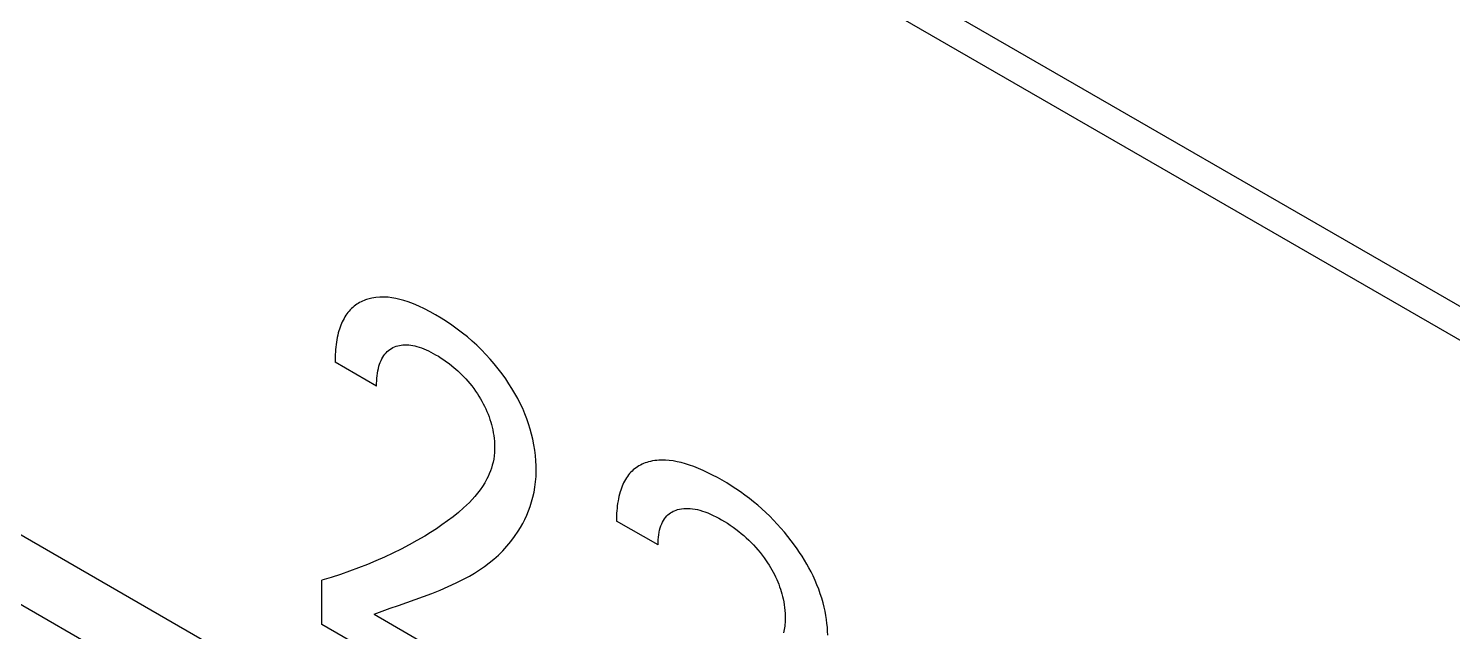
# Model space of a CAD drawing. Extents: x 0 to 420, y 0 to 297.
# Drawn here: x 178.99 to 185.9, y 139.31 to 142.23 of the extents above; entities that cross this region are included whole.
import ezdxf

# ---------------------------------------------------------------- set-up
doc = ezdxf.new("R2010")
doc.units = 0
doc.header["$LTSCALE"] = 23.1
doc.layers.add('40000_ISO', color=7, linetype='CONTINUOUS')

msp = doc.modelspace()

# ---------------------------------------------------------------- linework, layer by layer
at = {"layer": '40000_ISO', "color": 7, "linetype": 'CONTINUOUS'}
for p, q in [((192.4672, 137.1146), (169.274, 150.5049)), ((169.1326, 150.4232), (192.4672, 136.9513)), ((164.8545, 147.9124), (213.9987, 119.5397)), ((165.0612, 147.4549), (214.2058, 119.0819)), ((180.5869, 140.8996), (180.58, 140.8952)), ((180.5939, 140.9037), (180.5869, 140.8996)), ((180.6011, 140.9075), (180.5939, 140.9037)), ((180.6085, 140.911), (180.6011, 140.9075)), ((180.616, 140.9142), (180.6085, 140.911)), ((180.622, 140.9165), (180.616, 140.9142)), ((180.628, 140.9186), (180.622, 140.9165)), ((180.6341, 140.9205), (180.628, 140.9186)), ((180.653, 140.9253), (180.6341, 140.9205)), ((180.6725, 140.9285), (180.653, 140.9253)), ((180.6927, 140.9301), (180.6725, 140.9285)), ((180.7134, 140.9301), (180.6927, 140.9301)), ((180.732, 140.9289), (180.7134, 140.9301)), ((180.7509, 140.9265), (180.732, 140.9289)), ((180.7702, 140.923), (180.7509, 140.9265)), ((180.7896, 140.9185), (180.7702, 140.923)), ((180.8093, 140.913), (180.7896, 140.9185)), ((180.8292, 140.9065), (180.8093, 140.913)), ((180.8558, 140.8966), (180.8292, 140.9065)), ((180.5227, 140.8344), (180.5183, 140.8267)), ((180.5275, 140.8419), (180.5227, 140.8344)), ((180.5324, 140.849), (180.5275, 140.8419)), ((180.5376, 140.8559), (180.5324, 140.849)), ((180.543, 140.8624), (180.5376, 140.8559)), ((180.5487, 140.8686), (180.543, 140.8624)), ((180.5545, 140.8745), (180.5487, 140.8686)), ((180.5606, 140.8801), (180.5545, 140.8745)), ((180.5669, 140.8855), (180.5606, 140.8801)), ((180.5734, 140.8905), (180.5669, 140.8855)), ((180.58, 140.8952), (180.5734, 140.8905)), ((180.8825, 140.8852), (180.8558, 140.8966)), ((180.9094, 140.8725), (180.8825, 140.8852)), ((180.9363, 140.8586), (180.9094, 140.8725)), ((180.9633, 140.8435), (180.9363, 140.8586)), ((180.9896, 140.8279), (180.9633, 140.8435)), ((180.4933, 140.7654), (180.4906, 140.7558)), ((180.4962, 140.7749), (180.4933, 140.7654)), ((180.4993, 140.7841), (180.4962, 140.7749)), ((180.5026, 140.7931), (180.4993, 140.7841)), ((180.5062, 140.8019), (180.5026, 140.7931)), ((180.51, 140.8104), (180.5062, 140.8019)), ((180.514, 140.8187), (180.51, 140.8104)), ((180.5183, 140.8267), (180.514, 140.8187)), ((181.0159, 140.8113), (180.9896, 140.8279)), ((181.0422, 140.7937), (181.0159, 140.8113)), ((181.0683, 140.775), (181.0422, 140.7937)), ((181.0943, 140.7552), (181.0683, 140.775)), ((180.4797, 140.6995), (180.4783, 140.6876)), ((180.4814, 140.7111), (180.4797, 140.6995)), ((180.4833, 140.7226), (180.4814, 140.7111)), ((180.4855, 140.7339), (180.4833, 140.7226)), ((180.4879, 140.7449), (180.4855, 140.7339)), ((180.4906, 140.7558), (180.4879, 140.7449)), ((180.7631, 140.6882), (180.7709, 140.6913)), ((180.7709, 140.6913), (180.779, 140.6938)), ((180.779, 140.6938), (180.7873, 140.6957)), ((180.7873, 140.6957), (180.7959, 140.6972)), ((180.7959, 140.6972), (180.8047, 140.6981)), ((180.8047, 140.6981), (180.8136, 140.6985)), ((180.8136, 140.6985), (180.8231, 140.6984)), ((180.8231, 140.6984), (180.8327, 140.6978)), ((180.8327, 140.6978), (180.8425, 140.6966)), ((180.8425, 140.6966), (180.8524, 140.6949)), ((180.8524, 140.6949), (180.8625, 140.6927)), ((180.8625, 140.6927), (180.8727, 140.6901)), ((180.8727, 140.6901), (180.8829, 140.687)), ((181.1175, 140.7364), (181.0943, 140.7552)), ((181.1406, 140.7166), (181.1175, 140.7364)), ((181.1633, 140.6959), (181.1406, 140.7166)), ((181.1858, 140.6742), (181.1633, 140.6959)), ((180.4751, 140.6388), (180.4749, 140.6263)), ((180.4749, 140.6263), (180.4749, 140.6137)), ((180.4755, 140.6512), (180.4751, 140.6388)), ((180.4762, 140.6635), (180.4755, 140.6512)), ((180.4771, 140.6757), (180.4762, 140.6635)), ((180.4783, 140.6876), (180.4771, 140.6757)), ((180.6944, 140.6129), (180.6981, 140.6219)), ((180.6981, 140.6219), (180.7022, 140.6305)), ((180.7022, 140.6305), (180.7068, 140.6386)), ((180.7068, 140.6386), (180.7117, 140.6462)), ((180.7117, 140.6462), (180.7169, 140.6532)), ((180.7169, 140.6532), (180.7225, 140.6597)), ((180.7225, 140.6597), (180.7284, 140.6657)), ((180.7284, 140.6657), (180.7347, 140.6712)), ((180.7347, 140.6712), (180.7413, 140.6762)), ((180.7413, 140.6762), (180.7483, 140.6807)), ((180.7483, 140.6807), (180.7555, 140.6847)), ((180.7555, 140.6847), (180.7631, 140.6882)), ((180.8829, 140.687), (180.8942, 140.6831)), ((180.8942, 140.6831), (180.9057, 140.6786)), ((180.9057, 140.6786), (180.9171, 140.6737)), ((180.9171, 140.6737), (180.9286, 140.6684)), ((180.9286, 140.6684), (180.9402, 140.6626)), ((180.9402, 140.6626), (180.9517, 140.6565)), ((180.9517, 140.6565), (180.9633, 140.65)), ((180.9633, 140.65), (180.9765, 140.6423)), ((180.9765, 140.6423), (180.9896, 140.6341)), ((180.9896, 140.6341), (181.0027, 140.6254)), ((181.0027, 140.6254), (181.0158, 140.6163)), ((181.2078, 140.6514), (181.1858, 140.6742)), ((181.2281, 140.6292), (181.2078, 140.6514)), ((181.2479, 140.6062), (181.2281, 140.6292)), ((180.6767, 140.4973), (180.4749, 140.6137)), ((180.6793, 140.5482), (180.6809, 140.5604)), ((180.6809, 140.5604), (180.683, 140.5722)), ((180.683, 140.5722), (180.6854, 140.5837)), ((180.6854, 140.5837), (180.688, 140.5938)), ((180.688, 140.5938), (180.691, 140.6035)), ((180.691, 140.6035), (180.6944, 140.6129)), ((181.0158, 140.6163), (181.0288, 140.6068)), ((181.0288, 140.6068), (181.0417, 140.5967)), ((181.0417, 140.5967), (181.0516, 140.5886)), ((181.0516, 140.5886), (181.0615, 140.5802)), ((181.0615, 140.5802), (181.0713, 140.5715)), ((181.0713, 140.5715), (181.081, 140.5624)), ((181.081, 140.5624), (181.0906, 140.5531)), ((181.0906, 140.5531), (181.1, 140.5434)), ((181.2672, 140.5823), (181.2479, 140.6062)), ((181.2859, 140.5577), (181.2672, 140.5823)), ((181.304, 140.5323), (181.2859, 140.5577)), ((180.6767, 140.5103), (180.6772, 140.5231)), ((180.6767, 140.4973), (180.6767, 140.5103)), ((180.6772, 140.5231), (180.678, 140.5358)), ((180.678, 140.5358), (180.6793, 140.5482)), ((181.1, 140.5434), (181.1093, 140.5335)), ((181.1093, 140.5335), (181.1194, 140.5221)), ((181.1194, 140.5221), (181.1293, 140.5105)), ((181.1293, 140.5105), (181.1389, 140.4984)), ((181.1389, 140.4984), (181.1482, 140.486)), ((181.1482, 140.486), (181.1574, 140.4733)), ((181.3194, 140.5093), (181.304, 140.5323)), ((181.3342, 140.4858), (181.3194, 140.5093)), ((181.3484, 140.4619), (181.3342, 140.4858)), ((181.1574, 140.4733), (181.1662, 140.4603)), ((181.1662, 140.4603), (181.1738, 140.4486)), ((181.1738, 140.4486), (181.1811, 140.4366)), ((181.1811, 140.4366), (181.1881, 140.4244)), ((181.1881, 140.4244), (181.1948, 140.4121)), ((181.3618, 140.4377), (181.3484, 140.4619)), ((181.3744, 140.413), (181.3618, 140.4377)), ((181.3861, 140.3881), (181.3744, 140.413)), ((181.1948, 140.4121), (181.2012, 140.3997)), ((181.2012, 140.3997), (181.2071, 140.3871)), ((181.2071, 140.3871), (181.2127, 140.3745)), ((181.2127, 140.3745), (181.2179, 140.3617)), ((181.2179, 140.3617), (181.2227, 140.3489)), ((181.2227, 140.3489), (181.2271, 140.336)), ((181.3966, 140.3634), (181.3861, 140.3881)), ((181.4062, 140.3385), (181.3966, 140.3634)), ((181.2271, 140.336), (181.2311, 140.3232)), ((181.2311, 140.3232), (181.2346, 140.3104)), ((181.2346, 140.3104), (181.2378, 140.2976)), ((181.2378, 140.2976), (181.2407, 140.2849)), ((181.2407, 140.2849), (181.2434, 140.2711)), ((181.4149, 140.3136), (181.4062, 140.3385)), ((181.4226, 140.2887), (181.4149, 140.3136)), ((181.4294, 140.2639), (181.4226, 140.2887)), ((181.2434, 140.2711), (181.2456, 140.2573)), ((181.2456, 140.2573), (181.2474, 140.2438)), ((181.2474, 140.2438), (181.2487, 140.2304)), ((181.2487, 140.2304), (181.2496, 140.2172)), ((181.2496, 140.2172), (181.25, 140.2044)), ((181.4353, 140.2392), (181.4294, 140.2639)), ((181.4407, 140.2125), (181.4353, 140.2392)), ((181.445, 140.1862), (181.4407, 140.2125)), ((181.2452, 140.1431), (181.2422, 140.128)), ((181.2476, 140.1588), (181.2452, 140.1431)), ((181.2492, 140.175), (181.2476, 140.1588)), ((181.25, 140.1917), (181.2492, 140.175)), ((181.25, 140.2044), (181.25, 140.1917)), ((181.4482, 140.1603), (181.445, 140.1862)), ((181.4504, 140.1348), (181.4482, 140.1603)), ((182.0377, 140.1368), (182.0274, 140.1355)), ((182.0481, 140.1376), (182.0377, 140.1368)), ((182.0587, 140.138), (182.0481, 140.1376)), ((182.0694, 140.1381), (182.0587, 140.138)), ((182.0803, 140.1378), (182.0694, 140.1381)), ((182.0979, 140.1364), (182.0803, 140.1378)), ((182.1172, 140.1339), (182.0979, 140.1364)), ((181.2241, 140.0721), (181.2183, 140.0593)), ((181.2294, 140.0854), (181.2241, 140.0721)), ((181.2342, 140.0991), (181.2294, 140.0854)), ((181.2385, 140.1133), (181.2342, 140.0991)), ((181.2422, 140.128), (181.2385, 140.1133)), ((181.4515, 140.1098), (181.4504, 140.1348)), ((181.4508, 140.0585), (181.4517, 140.0854)), ((181.4517, 140.0854), (181.4515, 140.1098)), ((181.9054, 140.0728), (181.9, 140.0661)), ((181.9111, 140.0791), (181.9054, 140.0728)), ((181.9171, 140.0851), (181.9111, 140.0791)), ((181.9234, 140.0908), (181.9171, 140.0851)), ((181.9299, 140.0962), (181.9234, 140.0908)), ((181.9366, 140.1012), (181.9299, 140.0962)), ((181.9436, 140.1058), (181.9366, 140.1012)), ((181.9508, 140.1102), (181.9436, 140.1058)), ((181.9581, 140.1141), (181.9508, 140.1102)), ((181.9657, 140.1178), (181.9581, 140.1141)), ((181.9734, 140.1212), (181.9657, 140.1178)), ((181.9813, 140.1242), (181.9734, 140.1212)), ((181.9893, 140.1269), (181.9813, 140.1242)), ((181.9975, 140.1294), (181.9893, 140.1269)), ((182.0073, 140.1318), (181.9975, 140.1294)), ((182.0172, 140.1339), (182.0073, 140.1318)), ((182.0274, 140.1355), (182.0172, 140.1339)), ((182.1367, 140.1304), (182.1172, 140.1339)), ((182.1565, 140.1258), (182.1367, 140.1304)), ((182.1765, 140.1203), (182.1565, 140.1258)), ((182.1967, 140.1139), (182.1765, 140.1203)), ((182.217, 140.1067), (182.1967, 140.1139)), ((182.2398, 140.0978), (182.217, 140.1067)), ((182.2626, 140.0879), (182.2398, 140.0978)), ((182.2856, 140.0771), (182.2626, 140.0879)), ((182.3086, 140.0656), (182.2856, 140.0771)), ((181.191, 140.0104), (181.1794, 139.9934)), ((181.202, 140.0282), (181.191, 140.0104)), ((181.2122, 140.0469), (181.202, 140.0282)), ((181.2183, 140.0593), (181.2122, 140.0469)), ((181.4411, 139.9823), (181.4454, 140.0069)), ((181.4454, 140.0069), (181.4486, 140.0323)), ((181.4486, 140.0323), (181.4508, 140.0585)), ((181.8655, 140.002), (181.8623, 139.9928)), ((181.8689, 140.011), (181.8655, 140.002)), ((181.8727, 140.0197), (181.8689, 140.011)), ((181.8766, 140.0282), (181.8727, 140.0197)), ((181.8808, 140.0364), (181.8766, 140.0282)), ((181.8852, 140.0443), (181.8808, 140.0364)), ((181.8899, 140.0519), (181.8852, 140.0443)), ((181.8948, 140.0591), (181.8899, 140.0519)), ((181.9, 140.0661), (181.8948, 140.0591)), ((182.3316, 140.0533), (182.3086, 140.0656)), ((182.3547, 140.0402), (182.3316, 140.0533)), ((182.377, 140.027), (182.3547, 140.0402)), ((182.3993, 140.0132), (182.377, 140.027)), ((182.4215, 139.9987), (182.3993, 140.0132)), ((182.4437, 139.9835), (182.4215, 139.9987)), ((181.1274, 139.933), (181.1134, 139.9193)), ((181.1411, 139.9472), (181.1274, 139.933)), ((181.1543, 139.9619), (181.1411, 139.9472)), ((181.1671, 139.9773), (181.1543, 139.9619)), ((181.1794, 139.9934), (181.1671, 139.9773)), ((181.4223, 139.9128), (181.4295, 139.9352)), ((181.4295, 139.9352), (181.4357, 139.9584)), ((181.4357, 139.9584), (181.4411, 139.9823)), ((181.8491, 139.9395), (181.8472, 139.9279)), ((181.8512, 139.9508), (181.8491, 139.9395)), ((181.8536, 139.9619), (181.8512, 139.9508)), ((181.8563, 139.9728), (181.8536, 139.9619)), ((181.8593, 139.9834), (181.8563, 139.9728)), ((181.8623, 139.9928), (181.8593, 139.9834)), ((182.4658, 139.9676), (182.4437, 139.9835)), ((182.4878, 139.9509), (182.4658, 139.9676)), ((182.5078, 139.9351), (182.4878, 139.9509)), ((182.5276, 139.9186), (182.5078, 139.9351)), ((181.0478, 139.8627), (181.0213, 139.8424)), ((181.0737, 139.8839), (181.0478, 139.8627)), ((181.0991, 139.906), (181.0737, 139.8839)), ((181.1134, 139.9193), (181.0991, 139.906)), ((181.3962, 139.8498), (181.4056, 139.8701)), ((181.4056, 139.8701), (181.4144, 139.8911)), ((181.4144, 139.8911), (181.4223, 139.9128)), ((181.8421, 139.8675), (181.8419, 139.8549)), ((181.8426, 139.8799), (181.8421, 139.8675)), ((181.8433, 139.8921), (181.8426, 139.8799)), ((181.8443, 139.9042), (181.8433, 139.8921)), ((181.8456, 139.9162), (181.8443, 139.9042)), ((181.8472, 139.9279), (181.8456, 139.9162)), ((182.0747, 139.8529), (182.0801, 139.8601)), ((182.0801, 139.8601), (182.0859, 139.8667)), ((182.0859, 139.8667), (182.0915, 139.8721)), ((182.0915, 139.8721), (182.0974, 139.8771)), ((182.0974, 139.8771), (182.1037, 139.8816)), ((182.1037, 139.8816), (182.1102, 139.8857)), ((182.1102, 139.8857), (182.1169, 139.8893)), ((182.1169, 139.8893), (182.1239, 139.8925)), ((182.1239, 139.8925), (182.1312, 139.8953)), ((182.1312, 139.8953), (182.1386, 139.8977)), ((182.1386, 139.8977), (182.1482, 139.9001)), ((182.1482, 139.9001), (182.1581, 139.9019)), ((182.1581, 139.9019), (182.1683, 139.9032)), ((182.1683, 139.9032), (182.1787, 139.9038)), ((182.1787, 139.9038), (182.1893, 139.9038)), ((182.1893, 139.9038), (182.2001, 139.9032)), ((182.2001, 139.9032), (182.2116, 139.9019)), ((182.2116, 139.9019), (182.2233, 139.9)), ((182.2233, 139.9), (182.2351, 139.8975)), ((182.2351, 139.8975), (182.2471, 139.8944)), ((182.2471, 139.8944), (182.2592, 139.8908)), ((182.2592, 139.8908), (182.2714, 139.8866)), ((182.2714, 139.8866), (182.2848, 139.8815)), ((182.2848, 139.8815), (182.2982, 139.8758)), ((182.2982, 139.8758), (182.3118, 139.8696)), ((182.3118, 139.8696), (182.3253, 139.8628)), ((182.3253, 139.8628), (182.3389, 139.8556)), ((182.5473, 139.9014), (182.5276, 139.9186)), ((182.5668, 139.8836), (182.5473, 139.9014)), ((182.5861, 139.8651), (182.5668, 139.8836)), ((182.6051, 139.8459), (182.5861, 139.8651)), ((180.9667, 139.8044), (180.9387, 139.7864)), ((180.9942, 139.823), (180.9667, 139.8044)), ((181.0213, 139.8424), (180.9942, 139.823)), ((181.3468, 139.7672), (181.3643, 139.793)), ((181.3643, 139.793), (181.3755, 139.8113)), ((181.3755, 139.8113), (181.3861, 139.8302)), ((181.3861, 139.8302), (181.3962, 139.8498)), ((181.8419, 139.8549), (181.842, 139.8423)), ((182.0438, 139.7258), (181.842, 139.8423)), ((182.0488, 139.7873), (182.0513, 139.7986)), ((182.0513, 139.7986), (182.0543, 139.8094)), ((182.0543, 139.8094), (182.0575, 139.819)), ((182.0575, 139.819), (182.0612, 139.8282)), ((182.0612, 139.8282), (182.0653, 139.8369)), ((182.0653, 139.8369), (182.0698, 139.8452)), ((182.0698, 139.8452), (182.0747, 139.8529)), ((182.3389, 139.8556), (182.3525, 139.848)), ((182.3525, 139.848), (182.3664, 139.8398)), ((182.3664, 139.8398), (182.3802, 139.8312)), ((182.3802, 139.8312), (182.3941, 139.8221)), ((182.3941, 139.8221), (182.4079, 139.8126)), ((182.4079, 139.8126), (182.4216, 139.8025)), ((182.4216, 139.8025), (182.4353, 139.792)), ((182.4353, 139.792), (182.4476, 139.782)), ((182.6228, 139.8272), (182.6051, 139.8459)), ((182.6402, 139.8079), (182.6228, 139.8272)), ((182.6573, 139.788), (182.6402, 139.8079)), ((180.8341, 139.726), (180.7953, 139.7057)), ((180.8725, 139.747), (180.8341, 139.726)), ((180.9104, 139.7691), (180.8725, 139.747)), ((180.9387, 139.7864), (180.9104, 139.7691)), ((181.3091, 139.7196), (181.3284, 139.7428)), ((181.3284, 139.7428), (181.3468, 139.7672)), ((182.0438, 139.7387), (182.0443, 139.7513)), ((182.0438, 139.7258), (182.0438, 139.7387)), ((182.0443, 139.7513), (182.0453, 139.7636)), ((182.0453, 139.7636), (182.0468, 139.7757)), ((182.0468, 139.7757), (182.0488, 139.7873)), ((182.4476, 139.782), (182.4598, 139.7717)), ((182.4598, 139.7717), (182.4719, 139.7608)), ((182.4719, 139.7608), (182.4839, 139.7496)), ((182.4839, 139.7496), (182.4957, 139.7379)), ((182.4957, 139.7379), (182.5073, 139.7258)), ((182.5073, 139.7258), (182.5181, 139.714)), ((182.674, 139.7676), (182.6573, 139.788)), ((182.6904, 139.7467), (182.674, 139.7676)), ((182.7064, 139.7252), (182.6904, 139.7467)), ((182.719, 139.7074), (182.7064, 139.7252)), ((180.715, 139.6673), (180.6736, 139.649)), ((180.7559, 139.6864), (180.715, 139.6673)), ((180.7953, 139.7057), (180.7559, 139.6864)), ((181.2236, 139.6391), (181.2461, 139.6576)), ((181.2461, 139.6576), (181.2679, 139.6771)), ((181.2679, 139.6771), (181.2889, 139.6978)), ((181.2889, 139.6978), (181.3091, 139.7196)), ((182.5181, 139.714), (182.5287, 139.7018)), ((182.5287, 139.7018), (182.539, 139.6892)), ((182.539, 139.6892), (182.5491, 139.6763)), ((182.5491, 139.6763), (182.559, 139.663)), ((182.559, 139.663), (182.5686, 139.6494)), ((182.7313, 139.6894), (182.719, 139.7074)), ((182.7432, 139.671), (182.7313, 139.6894)), ((182.7548, 139.6523), (182.7432, 139.671)), ((182.7659, 139.6334), (182.7548, 139.6523)), ((180.501, 139.583), (180.4562, 139.5684)), ((180.5454, 139.5985), (180.501, 139.583)), ((180.5894, 139.6149), (180.5454, 139.5985)), ((180.6317, 139.6315), (180.5894, 139.6149)), ((180.6736, 139.649), (180.6317, 139.6315)), ((181.1273, 139.5749), (181.1522, 139.5897)), ((181.1522, 139.5897), (181.1766, 139.6052)), ((181.1766, 139.6052), (181.2004, 139.6217)), ((181.2004, 139.6217), (181.2236, 139.6391)), ((182.5686, 139.6494), (182.5759, 139.6386)), ((182.5759, 139.6386), (182.5829, 139.6276)), ((182.5829, 139.6276), (182.5898, 139.6164)), ((182.5898, 139.6164), (182.5964, 139.6051)), ((182.5964, 139.6051), (182.6028, 139.5936)), ((182.6028, 139.5936), (182.6088, 139.5821)), ((182.7766, 139.6143), (182.7659, 139.6334)), ((182.7868, 139.5949), (182.7766, 139.6143)), ((182.7964, 139.5753), (182.7868, 139.5949)), ((180.4562, 139.5684), (180.411, 139.5545)), ((180.411, 139.3394), (180.411, 139.5545)), ((180.9852, 139.5068), (181.0247, 139.5236)), ((181.0247, 139.5236), (181.0637, 139.5416)), ((181.0637, 139.5416), (181.1019, 139.5609)), ((181.1019, 139.5609), (181.1273, 139.5749)), ((182.6088, 139.5821), (182.6146, 139.5704)), ((182.6146, 139.5704), (182.62, 139.5586)), ((182.62, 139.5586), (182.6251, 139.5469)), ((182.6251, 139.5469), (182.6298, 139.5351)), ((182.6298, 139.5351), (182.6341, 139.5233)), ((182.6341, 139.5233), (182.6381, 139.5114)), ((182.8063, 139.5538), (182.7964, 139.5753)), ((182.8155, 139.5322), (182.8063, 139.5538)), ((182.8239, 139.5104), (182.8155, 139.5322)), ((180.7833, 139.4326), (180.8237, 139.4467)), ((180.8237, 139.4467), (180.8642, 139.461)), ((180.8642, 139.461), (180.9047, 139.4757)), ((180.9047, 139.4757), (180.9451, 139.4908)), ((180.9451, 139.4908), (180.9852, 139.5068)), ((182.6381, 139.5114), (182.6418, 139.4996)), ((182.6418, 139.4996), (182.6452, 139.4878)), ((182.6452, 139.4878), (182.6482, 139.4761)), ((182.6482, 139.4761), (182.6509, 139.4644)), ((182.6509, 139.4644), (182.6538, 139.4499)), ((182.6538, 139.4499), (182.6562, 139.4356)), ((182.8317, 139.4886), (182.8239, 139.5104)), ((182.8387, 139.4669), (182.8317, 139.4886)), ((182.845, 139.4452), (182.8387, 139.4669)), ((182.8504, 139.4236), (182.845, 139.4452)), ((180.6645, 139.389), (180.7036, 139.4039)), ((180.6645, 139.389), (181.4837, 138.9161)), ((180.7036, 139.4039), (180.7432, 139.4184)), ((180.7432, 139.4184), (180.7833, 139.4326)), ((182.6562, 139.4356), (182.6582, 139.4214)), ((182.6582, 139.4214), (182.6596, 139.4074)), ((182.6596, 139.4074), (182.6606, 139.3937)), ((182.6606, 139.3937), (182.6611, 139.3801)), ((182.6611, 139.3801), (182.6612, 139.3668)), ((182.8549, 139.4036), (182.8504, 139.4236)), ((182.8586, 139.3839), (182.8549, 139.4036)), ((182.8617, 139.3643), (182.8586, 139.3839)), ((181.4837, 138.7201), (180.411, 139.3394)), ((182.6548, 139.3065), (182.6528, 139.2987)), ((182.6565, 139.3146), (182.6548, 139.3065)), ((182.6579, 139.3228), (182.6565, 139.3146)), ((182.659, 139.3313), (182.6579, 139.3228)), ((182.6599, 139.3399), (182.659, 139.3313)), ((182.6606, 139.3487), (182.6599, 139.3399)), ((182.661, 139.3577), (182.6606, 139.3487)), ((182.6612, 139.3668), (182.661, 139.3577)), ((182.8642, 139.345), (182.8617, 139.3643)), ((182.8661, 139.3259), (182.8642, 139.345)), ((182.8674, 139.307), (182.8661, 139.3259)), ((182.8682, 139.2884), (182.8674, 139.307))]:
    msp.add_line(p, q, dxfattribs=at)

doc.saveas('drawing.dxf')
